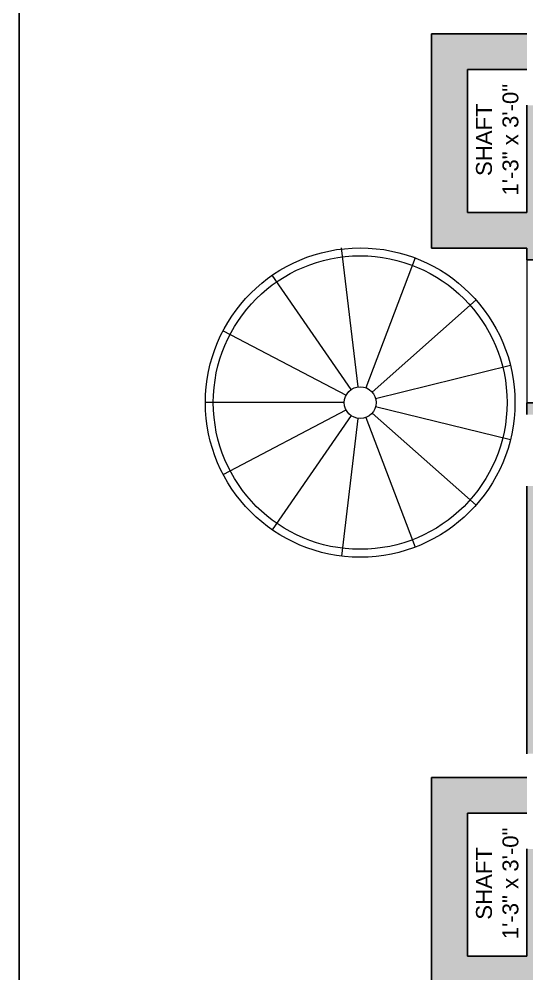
# Model space of a CAD drawing. Header units: inches. Extents: x 211391 to 214260, y -106888 to -102532.
# Drawn here: x 213002 to 213129.9, y -105798.9 to -105558.2 of the extents above; entities that cross this region are included whole.
import ezdxf

# ---------------------------------------------------------------- set-up
doc = ezdxf.new("R2010")
doc.units = ezdxf.units.IN
doc.header["$MEASUREMENT"] = 0
doc.layers.get('0').update_dxf_attribs({"color": 4})
for name, color, linetype, lineweight in [('HATCH', 251, 'Continuous', 13), ('STEPS', 2, 'Continuous', 18), ('TEXT', 3, 'Continuous', 9), ('WALL', 5, 'Continuous', 25), ('window', 1, 'Continuous', 18)]:
    doc.layers.add(name, color=color, linetype=linetype, lineweight=lineweight)
doc.styles.add('22', font='arial.ttf', dxfattribs={"height": 7})

msp = doc.modelspace()

# ---------------------------------------------------------------- hatches: boundary and pattern name
at = {"layer": 'HATCH', "ltscale": 15}
h = msp.add_hatch(color=256, dxfattribs=at)
h.dxf.hatch_style = 1
h.paths.add_polyline_path([(213138.89, -105610.9), (213134.39, -105610.9), (213134.39, -105584.27), (213138.89, -105584.27), (213138.89, -105579.9), (213129.89, -105579.9), (213129.89, -105606.9), (213114.89, -105606.9), (213114.89, -105570.9), (213129.89, -105570.9), (213129.89, -105561.9), (213105.89, -105561.9), (213105.89, -105615.9), (213129.89, -105615.9), (213129.89, -105618.9), (213138.89, -105618.9)])
h = msp.add_hatch(color=256, dxfattribs=at)
h.dxf.hatch_style = 1
h.paths.add_polyline_path([(213138.89, -105654.9), (213129.89, -105654.9), (213129.89, -105657.9), (213138.89, -105657.9)])
h = msp.add_hatch(color=256, dxfattribs=at)
h.dxf.hatch_style = 1
h.paths.add_polyline_path([(213138.89, -105675.9), (213129.89, -105675.9), (213129.89, -105743.4), (213138.89, -105743.4)])
h = msp.add_hatch(color=256, dxfattribs=at)
h.dxf.hatch_style = 1
h.paths.add_polyline_path([(213138.89, -105767.4), (213129.89, -105767.4), (213129.89, -105794.4), (213114.89, -105794.4), (213114.89, -105758.4), (213129.89, -105758.4), (213129.89, -105749.4), (213105.89, -105749.4), (213105.89, -105803.4), (213129.89, -105803.4), (213129.89, -105816.9), (213138.89, -105816.9)])

# ---------------------------------------------------------------- linework, layer by layer
at = {"ltscale": 15}
msp.add_lwpolyline([(213001.96, -105426.59), (214259.76, -105426.59), (214259.76, -106888.48), (213001.96, -106888.48)], close=True, dxfattribs=at)
at = {"layer": 'STEPS'}
for p, q in [((213087.41, -105650.89), (213083.19, -105615.86)), ((213101.72, -105618.4), (213089.31, -105651.12)), ((213085.62, -105651.57), (213065.73, -105622.77)), ((213090.88, -105652.21), (213117.08, -105629)), ((213053.36, -105636.74), (213084.35, -105653)), ((213125.76, -105645.53), (213091.77, -105653.91)), ((213083.89, -105654.86), (213048.89, -105654.86)), ((213053.36, -105672.99), (213084.35, -105656.72)), ((213085.62, -105658.16), (213065.73, -105686.96)), ((213117.08, -105680.73), (213090.88, -105657.52)), ((213091.77, -105655.82), (213125.76, -105664.2)), ((213083.28, -105693.59), (213087.42, -105658.84)), ((213089.31, -105658.6), (213101.72, -105691.33))]:
    msp.add_line(p, q, dxfattribs=at)
for radius in [39, 37, 4]:
    msp.add_circle((213087.89, -105654.86), radius, dxfattribs=at)
at = {"layer": 'WALL'}
for p, q in [((213129.89, -105561.9), (213105.89, -105561.9)), ((213105.89, -105561.9), (213105.89, -105615.9)), ((213129.89, -105570.9), (213114.89, -105570.9)), ((213114.89, -105570.9), (213114.89, -105606.9)), ((213114.89, -105606.9), (213129.89, -105606.9)), ((213105.89, -105615.9), (213129.89, -105615.9)), ((213129.89, -105749.4), (213105.89, -105749.4)), ((213105.89, -105749.4), (213105.89, -105803.4)), ((213129.89, -105758.4), (213114.89, -105758.4)), ((213114.89, -105758.4), (213114.89, -105794.4)), ((213114.89, -105794.4), (213129.89, -105794.4))]:
    msp.add_line(p, q, dxfattribs=at)
at = {"layer": 'WALL', "ltscale": 20}
for p, q in [((213129.89, -105606.9), (213129.89, -105579.9)), ((213129.89, -105618.9), (213129.89, -105615.9)), ((213138.89, -105618.9), (213129.89, -105618.9)), ((213129.89, -105657.9), (213129.89, -105654.9)), ((213138.89, -105654.9), (213129.89, -105654.9)), ((213129.89, -105743.4), (213129.89, -105675.9)), ((213129.89, -105794.4), (213129.89, -105767.4))]:
    msp.add_line(p, q, dxfattribs=at)
at = {"layer": 'window', "ltscale": 20}
msp.add_line((213129.89, -105618.9), (213129.89, -105654.9), dxfattribs=at)

# ---------------------------------------------------------------- texts
at = {"layer": 'TEXT', "char_height": 4, "attachment_point": 1, "rotation": 90, "style": '22'}
for insert in [(213117.07, -105645.88), (213117.07, -105833.38)]:
    msp.add_mtext_dynamic_manual_height_columns('\\pxqc;SHAFT\\P1\'-3" x 3\'-0"', width=114.5863, gutter_width=35, heights=[-10.82], dxfattribs=dict(at, insert=insert))

doc.saveas('drawing.dxf')
